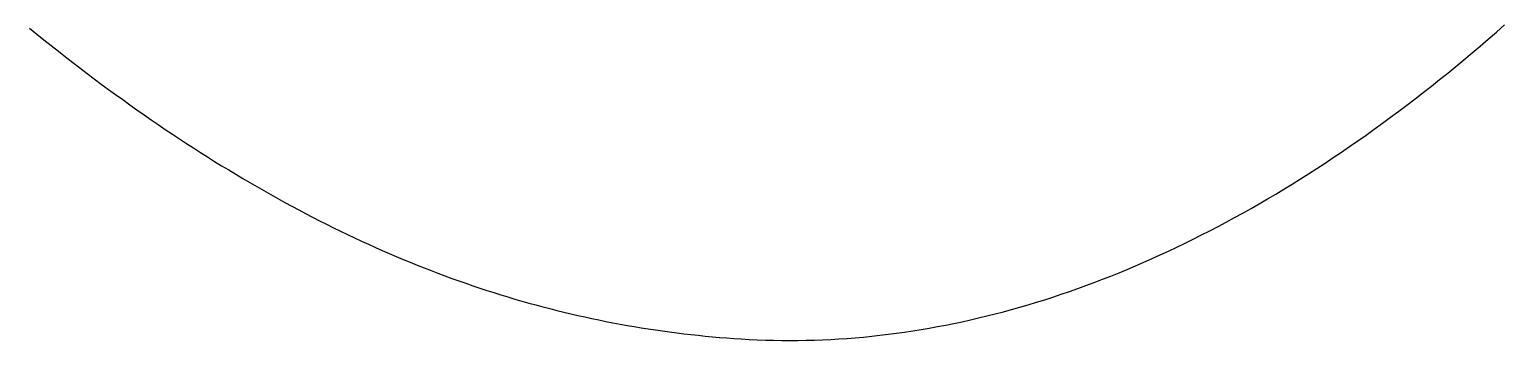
# Model space of a CAD drawing. Extents: x 0 to 527, y 0 to 420.
# Drawn here: x 488.168 to 491.589, y 83.732 to 84.453 of the extents above; entities that cross this region are included whole.
import ezdxf

# ---------------------------------------------------------------- set-up
doc = ezdxf.new("R2010")
doc.units = 0
doc.layers.get('0').update_dxf_attribs({"linetype": 'CONTINUOUS'})
doc.layers.add('LAYER_1', color=7, linetype='CONTINUOUS')

# ---------------------------------------------------------------- blocks, each defined once
blk = doc.blocks.new('LOGO')
at = {"layer": 'LAYER_1', "color": 5}
for points in [[(40.998, 105.544, 0), (41.201, 105.532, 0), (41.4043, 105.522, 0), (41.6077, 105.515, 0), (41.8112, 105.509, 0), (42.0148, 105.506, 0), (42.2186, 105.505, 0), (42.4226, 105.506, 0), (42.6267, 105.509, 0), (42.8309, 105.515, 0), (43.0352, 105.522, 0), (43.2396, 105.532, 0), (43.4442, 105.543, 0), (43.6489, 105.557, 0), (43.8537, 105.573, 0), (44.0585, 105.591, 0), (44.2635, 105.612, 0), (44.4686, 105.634, 0), (44.6738, 105.659, 0), (44.8791, 105.685, 0), (45.0845, 105.714, 0), (45.2899, 105.745, 0), (45.4955, 105.778, 0), (45.7011, 105.813, 0), (45.9068, 105.85, 0), (46.1126, 105.889, 0), (46.3184, 105.931, 0), (46.5243, 105.974, 0), (46.7303, 106.02, 0), (46.9363, 106.067, 0), (47.1424, 106.117, 0), (47.3485, 106.169, 0), (47.5546, 106.223, 0), (47.7608, 106.279, 0), (47.9671, 106.337, 0), (48.1734, 106.397, 0), (48.3797, 106.46, 0), (48.586, 106.524, 0), (48.7924, 106.59, 0), (48.9988, 106.659, 0), (49.2052, 106.73, 0), (49.4117, 106.802, 0), (49.6181, 106.877, 0), (49.8245, 106.954, 0), (50.031, 107.033, 0), (50.2374, 107.114, 0), (50.4439, 107.197, 0), (50.6503, 107.282, 0), (50.8567, 107.369, 0), (51.0632, 107.458, 0), (51.2696, 107.549, 0), (51.4759, 107.643, 0), (51.6823, 107.738, 0), (51.8886, 107.835, 0), (52.0949, 107.935, 0), (52.3012, 108.036, 0), (52.5074, 108.14, 0), (52.7136, 108.245, 0), (52.9197, 108.353, 0), (53.1258, 108.463, 0), (53.3318, 108.574, 0), (53.5378, 108.688, 0), (53.7437, 108.804, 0), (53.9496, 108.921, 0), (54.1553, 109.041, 0), (54.3611, 109.163, 0), (54.5667, 109.287, 0), (54.7723, 109.413, 0), (54.9777, 109.54, 0), (55.1831, 109.67, 0), (55.3885, 109.802, 0), (55.5937, 109.936, 0), (55.7988, 110.072, 0), (56.0038, 110.21, 0), (56.2087, 110.35, 0), (56.4136, 110.492, 0), (56.6183, 110.636, 0), (56.8229, 110.782, 0), (57.0273, 110.93, 0), (57.2317, 111.08, 0), (57.4359, 111.231, 0), (57.64, 111.385, 0), (57.844, 111.541, 0), (58.0478, 111.699, 0), (58.2515, 111.859, 0), (58.4551, 112.021, 0), (58.6585, 112.185, 0), (58.8618, 112.35, 0), (59.0649, 112.518, 0), (59.2679, 112.688, 0), (59.4707, 112.86, 0), (59.6733, 113.033, 0), (59.8758, 113.209, 0), (60.0781, 113.387, 0)], [(23.2134, 113.305, 0), (23.3941, 113.159, 0), (23.5745, 113.014, 0), (23.7546, 112.871, 0), (23.9345, 112.73, 0), (24.1142, 112.589, 0), (24.2936, 112.451, 0), (24.4728, 112.314, 0), (24.6518, 112.178, 0), (24.8305, 112.043, 0), (25.0091, 111.911, 0), (25.1874, 111.779, 0), (25.3655, 111.649, 0), (25.5434, 111.521, 0), (25.7212, 111.393, 0), (25.8987, 111.268, 0), (26.0761, 111.144, 0), (26.2532, 111.021, 0), (26.4302, 110.899, 0), (26.6071, 110.779, 0), (26.7837, 110.661, 0), (26.9603, 110.544, 0), (27.1366, 110.428, 0), (27.3128, 110.314, 0), (27.4889, 110.201, 0), (27.6648, 110.089, 0), (27.8406, 109.979, 0), (28.0162, 109.871, 0), (28.1917, 109.764, 0), (28.3671, 109.658, 0), (28.5424, 109.553, 0), (28.7176, 109.45, 0), (28.8927, 109.349, 0), (29.0676, 109.248, 0), (29.2425, 109.149, 0), (29.4173, 109.052, 0), (29.592, 108.956, 0), (29.7666, 108.861, 0), (29.9411, 108.768, 0), (30.1156, 108.676, 0), (30.29, 108.585, 0), (30.4643, 108.496, 0), (30.6386, 108.408, 0), (30.8128, 108.321, 0), (30.987, 108.236, 0), (31.1611, 108.152, 0), (31.3352, 108.07, 0), (31.5093, 107.989, 0), (31.6834, 107.909, 0), (31.8574, 107.831, 0), (32.0314, 107.754, 0), (32.2054, 107.678, 0), (32.3793, 107.604, 0), (32.5533, 107.53, 0), (32.7273, 107.459, 0), (32.9013, 107.388, 0), (33.0753, 107.319, 0), (33.2493, 107.252, 0), (33.4234, 107.185, 0), (33.5974, 107.12, 0), (33.7715, 107.056, 0), (33.9457, 106.994, 0), (34.1199, 106.933, 0), (34.2941, 106.873, 0), (34.4684, 106.814, 0), (34.6427, 106.757, 0), (34.8171, 106.701, 0), (34.9915, 106.647, 0), (35.1661, 106.593, 0), (35.3407, 106.541, 0), (35.5154, 106.491, 0), (35.6902, 106.441, 0), (35.865, 106.393, 0), (36.04, 106.346, 0), (36.2151, 106.3, 0), (36.3902, 106.256, 0), (36.5655, 106.213, 0), (36.7409, 106.171, 0), (36.9164, 106.131, 0), (37.0921, 106.092, 0), (37.2678, 106.054, 0), (37.4438, 106.017, 0), (37.6198, 105.981, 0), (37.796, 105.947, 0), (37.9723, 105.914, 0), (38.1488, 105.883, 0), (38.3255, 105.852, 0), (38.5023, 105.823, 0), (38.6793, 105.795, 0), (38.8565, 105.768, 0), (39.0338, 105.743, 0), (39.2114, 105.719, 0), (39.3891, 105.696, 0), (39.567, 105.674, 0), (39.7451, 105.653, 0), (39.9235, 105.634, 0), (40.102, 105.616, 0), (40.2807, 105.599, 0), (40.4597, 105.583, 0), (40.6389, 105.569, 0), (40.8183, 105.556, 0), (40.998, 105.544, 0)]]:
    blk.add_polyline3d(points, dxfattribs=at)

msp = doc.modelspace()

# ---------------------------------------------------------------- block references
at = {"color": 5, "xscale": 0.0928071272272585, "yscale": 0.0928071272272585, "zscale": 0.0928071272272585}
msp.add_blockref('LOGO', (486.0137, 73.9406), dxfattribs=at)

doc.saveas('drawing.dxf')
